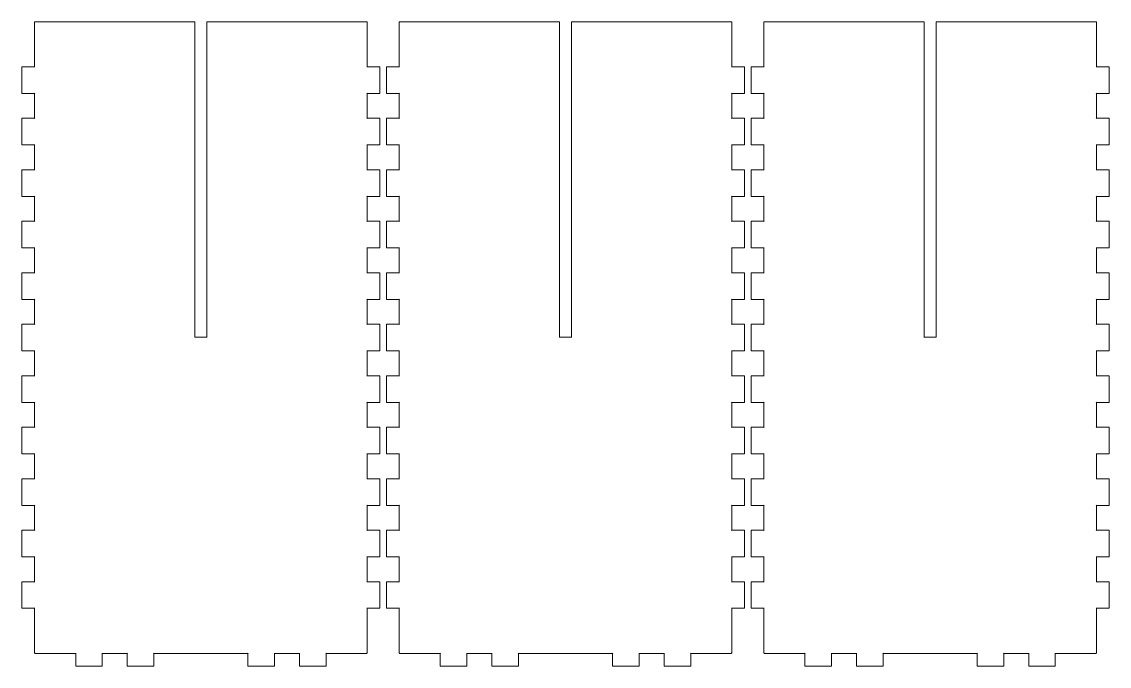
# Model space of a CAD drawing. Extents: x 28 to 2673, y 28 to 917.
# Drawn here: x 1473 to 2191, y 492 to 917 of the extents above; entities that cross this region are included whole.
import ezdxf

# ---------------------------------------------------------------- set-up
doc = ezdxf.new("R2010")
doc.units = 0
doc.header["$MEASUREMENT"] = 0
doc.layers.add('圖層 1', color=7, linetype='Continuous', lineweight=0)

msp = doc.modelspace()

# ---------------------------------------------------------------- linework, layer by layer
at = {"layer": '圖層 1', "color": 18, "lineweight": 20, "true_color": 0x000000}
for points in [[(1481.95, 500.03), (1481.95, 500.03), (1508.78, 500.03), (1508.78, 500.03), (1509.06, 500.03), (1508.77, 500.31), (1508.78, 500.03), (1508.78, 500.03), (1508.78, 491.81), (1508.78, 491.81), (1508.77, 491.66), (1508.9, 491.53), (1509.06, 491.53), (1509.06, 491.53), (1526.07, 491.53), (1526.07, 491.53), (1526.22, 491.53), (1526.35, 491.66), (1526.35, 491.81), (1526.35, 491.81), (1526.35, 500.03), (1526.35, 500.03), (1526.35, 500.31), (1526.07, 500.03), (1526.35, 500.03), (1526.35, 500.03), (1542.79, 500.03), (1542.79, 500.03), (1543.07, 500.03), (1542.79, 500.31), (1542.79, 500.03), (1542.79, 500.03), (1542.79, 491.81), (1542.79, 491.81), (1542.79, 491.66), (1542.92, 491.53), (1543.07, 491.53), (1543.07, 491.53), (1560.08, 491.53), (1560.08, 491.53), (1560.24, 491.53), (1560.36, 491.66), (1560.36, 491.81), (1560.36, 491.81), (1560.36, 500.03), (1560.36, 500.03), (1560.36, 500.31), (1560.08, 500.03), (1560.37, 500.03), (1560.37, 500.03), (1587.19, 500.03), (1587.19, 500.03), (1587.19, 500.03), (1595.69, 500.03), (1595.69, 500.03), (1595.69, 500.03), (1622.52, 500.03), (1622.52, 500.03), (1622.8, 500.03), (1622.51, 500.31), (1622.52, 500.03), (1622.52, 500.03), (1622.52, 491.81), (1622.52, 491.81), (1622.51, 491.66), (1622.64, 491.53), (1622.8, 491.53), (1622.8, 491.53), (1639.81, 491.53), (1639.81, 491.53), (1639.96, 491.53), (1640.09, 491.66), (1640.09, 491.81), (1640.09, 491.81), (1640.09, 500.03), (1640.09, 500.03), (1640.09, 500.31), (1639.81, 500.03), (1640.09, 500.03), (1640.09, 500.03), (1656.53, 500.03), (1656.53, 500.03), (1656.81, 500.03), (1656.53, 500.31), (1656.53, 500.03), (1656.53, 500.03), (1656.53, 491.81), (1656.53, 491.81), (1656.53, 491.66), (1656.66, 491.53), (1656.81, 491.53), (1656.81, 491.53), (1673.82, 491.53), (1673.82, 491.53), (1673.98, 491.53), (1674.1, 491.66), (1674.1, 491.81), (1674.1, 491.81), (1674.1, 500.03), (1674.1, 500.03), (1674.1, 500.31), (1673.82, 500.03), (1674.11, 500.03), (1674.11, 500.03), (1700.93, 500.03), (1700.93, 500.03), (1701.09, 500.03), (1701.21, 500.16), (1701.21, 500.31), (1701.21, 500.31), (1701.21, 529.8), (1701.21, 529.8), (1701.21, 530.08), (1700.93, 529.8), (1701.21, 529.8), (1701.21, 529.8), (1709.43, 529.8), (1709.43, 529.8), (1709.59, 529.8), (1709.72, 529.92), (1709.72, 530.08), (1709.72, 530.08), (1709.72, 547.09), (1709.72, 547.09), (1709.72, 547.24), (1709.59, 547.37), (1709.43, 547.37), (1709.43, 547.37), (1701.21, 547.37), (1701.21, 547.37), (1700.93, 547.37), (1701.21, 547.09), (1701.21, 547.37), (1701.21, 547.37), (1701.21, 563.81), (1701.21, 563.81), (1701.21, 564.09), (1700.93, 563.81), (1701.21, 563.81), (1701.21, 563.81), (1709.43, 563.81), (1709.43, 563.81), (1709.59, 563.81), (1709.72, 563.94), (1709.72, 564.09), (1709.72, 564.09), (1709.72, 581.1), (1709.72, 581.1), (1709.72, 581.26), (1709.59, 581.39), (1709.43, 581.39), (1709.43, 581.39), (1701.21, 581.39), (1701.21, 581.39), (1700.93, 581.39), (1701.21, 581.1), (1701.21, 581.39), (1701.21, 581.39), (1701.21, 597.83), (1701.21, 597.83), (1701.21, 598.11), (1700.93, 597.83), (1701.21, 597.83), (1701.21, 597.83), (1709.43, 597.83), (1709.43, 597.83), (1709.59, 597.83), (1709.72, 597.95), (1709.72, 598.11), (1709.72, 598.11), (1709.72, 615.12), (1709.72, 615.12), (1709.72, 615.27), (1709.59, 615.4), (1709.43, 615.4), (1709.43, 615.4), (1701.21, 615.4), (1701.21, 615.4), (1700.93, 615.4), (1701.21, 615.12), (1701.21, 615.4), (1701.21, 615.4), (1701.21, 631.84), (1701.21, 631.84), (1701.21, 632.13), (1700.93, 631.84), (1701.21, 631.84), (1701.21, 631.84), (1709.43, 631.84), (1709.43, 631.84), (1709.59, 631.84), (1709.72, 631.97), (1709.72, 632.13), (1709.72, 632.13), (1709.72, 649.13), (1709.72, 649.13), (1709.72, 649.29), (1709.59, 649.42), (1709.43, 649.42), (1709.43, 649.42), (1701.21, 649.42), (1701.21, 649.42), (1700.93, 649.42), (1701.21, 649.13), (1701.21, 649.42), (1701.21, 649.42), (1701.21, 665.86), (1701.21, 665.86), (1701.21, 666.14), (1700.93, 665.86), (1701.21, 665.86), (1701.21, 665.86), (1709.43, 665.86), (1709.43, 665.86), (1709.59, 665.86), (1709.72, 665.99), (1709.72, 666.14), (1709.72, 666.14), (1709.72, 683.15), (1709.72, 683.15), (1709.72, 683.31), (1709.59, 683.43), (1709.43, 683.43), (1709.43, 683.43), (1701.21, 683.43), (1701.21, 683.43), (1700.93, 683.43), (1701.21, 683.15), (1701.21, 683.43), (1701.21, 683.43), (1701.21, 699.87), (1701.21, 699.87), (1701.21, 700.16), (1700.93, 699.87), (1701.21, 699.87), (1701.21, 699.87), (1709.43, 699.87), (1709.43, 699.87), (1709.59, 699.87), (1709.72, 700), (1709.72, 700.16), (1709.72, 700.16), (1709.72, 717.17), (1709.72, 717.17), (1709.72, 717.32), (1709.59, 717.45), (1709.43, 717.45), (1709.43, 717.45), (1701.21, 717.45), (1701.21, 717.45), (1700.93, 717.45), (1701.21, 717.17), (1701.21, 717.45), (1701.21, 717.45), (1701.21, 733.89), (1701.21, 733.89), (1701.21, 734.17), (1700.93, 733.89), (1701.21, 733.89), (1701.21, 733.89), (1709.43, 733.89), (1709.43, 733.89), (1709.59, 733.89), (1709.72, 734.02), (1709.72, 734.17), (1709.72, 734.17), (1709.72, 751.18), (1709.72, 751.18), (1709.72, 751.34), (1709.59, 751.46), (1709.43, 751.46), (1709.43, 751.46), (1701.21, 751.46), (1701.21, 751.46), (1700.93, 751.46), (1701.21, 751.18), (1701.21, 751.46), (1701.21, 751.46), (1701.21, 767.91), (1701.21, 767.91), (1701.21, 768.19), (1700.93, 767.91), (1701.21, 767.91), (1701.21, 767.91), (1709.43, 767.91), (1709.43, 767.91), (1709.59, 767.91), (1709.72, 768.03), (1709.72, 768.19), (1709.72, 768.19), (1709.72, 785.2), (1709.72, 785.2), (1709.72, 785.35), (1709.59, 785.48), (1709.43, 785.48), (1709.43, 785.48), (1701.21, 785.48), (1701.21, 785.48), (1700.93, 785.48), (1701.21, 785.2), (1701.21, 785.48), (1701.21, 785.48), (1701.21, 801.92), (1701.21, 801.92), (1701.21, 802.2), (1700.93, 801.92), (1701.21, 801.92), (1701.21, 801.92), (1709.43, 801.92), (1709.43, 801.92), (1709.59, 801.92), (1709.72, 802.05), (1709.72, 802.2), (1709.72, 802.2), (1709.72, 819.21), (1709.72, 819.21), (1709.72, 819.37), (1709.59, 819.5), (1709.43, 819.5), (1709.43, 819.5), (1701.21, 819.5), (1701.21, 819.5), (1700.93, 819.5), (1701.21, 819.21), (1701.21, 819.5), (1701.21, 819.5), (1701.21, 835.94), (1701.21, 835.94), (1701.21, 836.22), (1700.93, 835.94), (1701.21, 835.94), (1701.21, 835.94), (1709.43, 835.94), (1709.43, 835.94), (1709.59, 835.94), (1709.72, 836.06), (1709.72, 836.22), (1709.72, 836.22), (1709.72, 853.23), (1709.72, 853.23), (1709.72, 853.38), (1709.59, 853.51), (1709.43, 853.51), (1709.43, 853.51), (1701.21, 853.51), (1701.21, 853.51), (1700.93, 853.51), (1701.21, 853.23), (1701.21, 853.51), (1701.21, 853.51), (1701.21, 869.95), (1701.21, 869.95), (1701.21, 870.24), (1700.93, 869.95), (1701.21, 869.95), (1701.21, 869.95), (1709.43, 869.95), (1709.43, 869.95), (1709.59, 869.95), (1709.72, 870.08), (1709.72, 870.24), (1709.72, 870.24), (1709.72, 887.24), (1709.72, 887.24), (1709.72, 887.4), (1709.59, 887.53), (1709.43, 887.53), (1709.43, 887.53), (1701.21, 887.53), (1701.21, 887.53), (1700.93, 887.53), (1701.21, 887.24), (1701.21, 887.53), (1701.21, 887.53), (1701.21, 917.01), (1701.21, 917.01), (1701.21, 917.16), (1701.09, 917.29), (1700.93, 917.29), (1700.93, 917.29), (1595.69, 917.29), (1595.69, 917.29), (1595.54, 917.29), (1595.41, 917.16), (1595.41, 917.01), (1595.41, 917.01), (1595.41, 708.94), (1595.41, 708.94), (1595.41, 708.66), (1595.69, 708.94), (1595.41, 708.94), (1595.41, 708.94), (1587.47, 708.94), (1587.47, 708.94), (1587.19, 708.94), (1587.47, 708.66), (1587.47, 708.94), (1587.47, 708.94), (1587.47, 917.01), (1587.47, 917.01), (1587.47, 917.16), (1587.34, 917.29), (1587.19, 917.29), (1587.19, 917.29), (1481.95, 917.29), (1481.95, 917.29), (1481.8, 917.29), (1481.67, 917.16), (1481.67, 917.01), (1481.67, 917.01), (1481.67, 887.53), (1481.67, 887.53), (1481.67, 887.24), (1481.95, 887.53), (1481.67, 887.53), (1481.67, 887.53), (1473.45, 887.53), (1473.45, 887.53), (1473.29, 887.53), (1473.17, 887.4), (1473.17, 887.24), (1473.17, 887.24), (1473.17, 870.24), (1473.17, 870.24), (1473.17, 870.08), (1473.29, 869.95), (1473.45, 869.95), (1473.45, 869.95), (1481.67, 869.95), (1481.67, 869.95), (1481.95, 869.95), (1481.67, 870.24), (1481.67, 869.95), (1481.67, 869.95), (1481.67, 853.51), (1481.67, 853.51), (1481.67, 853.23), (1481.95, 853.51), (1481.67, 853.51), (1481.67, 853.51), (1473.45, 853.51), (1473.45, 853.51), (1473.29, 853.51), (1473.17, 853.38), (1473.17, 853.23), (1473.17, 853.23), (1473.17, 836.22), (1473.17, 836.22), (1473.17, 836.06), (1473.29, 835.94), (1473.45, 835.94), (1473.45, 835.94), (1481.67, 835.94), (1481.67, 835.94), (1481.95, 835.94), (1481.67, 836.22), (1481.67, 835.94), (1481.67, 835.94), (1481.67, 819.5), (1481.67, 819.5), (1481.67, 819.21), (1481.95, 819.5), (1481.67, 819.5), (1481.67, 819.5), (1473.45, 819.5), (1473.45, 819.5), (1473.29, 819.5), (1473.17, 819.37), (1473.17, 819.21), (1473.17, 819.21), (1473.17, 802.2), (1473.17, 802.2), (1473.17, 802.05), (1473.29, 801.92), (1473.45, 801.92), (1473.45, 801.92), (1481.67, 801.92), (1481.67, 801.92), (1481.95, 801.92), (1481.67, 802.2), (1481.67, 801.92), (1481.67, 801.92), (1481.67, 785.48), (1481.67, 785.48), (1481.67, 785.2), (1481.95, 785.48), (1481.67, 785.48), (1481.67, 785.48), (1473.45, 785.48), (1473.45, 785.48), (1473.29, 785.48), (1473.17, 785.35), (1473.17, 785.2), (1473.17, 785.2), (1473.17, 768.19), (1473.17, 768.19), (1473.17, 768.03), (1473.29, 767.91), (1473.45, 767.91), (1473.45, 767.91), (1481.67, 767.91), (1481.67, 767.91), (1481.95, 767.91), (1481.67, 768.19), (1481.67, 767.91), (1481.67, 767.91), (1481.67, 751.46), (1481.67, 751.46), (1481.67, 751.18), (1481.95, 751.46), (1481.67, 751.46), (1481.67, 751.46), (1473.45, 751.46), (1473.45, 751.46), (1473.29, 751.46), (1473.17, 751.34), (1473.17, 751.18), (1473.17, 751.18), (1473.17, 734.17), (1473.17, 734.17), (1473.17, 734.02), (1473.29, 733.89), (1473.45, 733.89), (1473.45, 733.89), (1481.67, 733.89), (1481.67, 733.89), (1481.95, 733.89), (1481.67, 734.17), (1481.67, 733.89), (1481.67, 733.89), (1481.67, 717.45), (1481.67, 717.45), (1481.67, 717.17), (1481.95, 717.45), (1481.67, 717.45), (1481.67, 717.45), (1473.45, 717.45), (1473.45, 717.45), (1473.29, 717.45), (1473.17, 717.32), (1473.17, 717.17), (1473.17, 717.17), (1473.17, 700.16), (1473.17, 700.16), (1473.17, 700), (1473.29, 699.87), (1473.45, 699.87), (1473.45, 699.87), (1481.67, 699.87), (1481.67, 699.87), (1481.95, 699.87), (1481.67, 700.16), (1481.67, 699.87), (1481.67, 699.87), (1481.67, 683.43), (1481.67, 683.43), (1481.67, 683.15), (1481.95, 683.43), (1481.67, 683.43), (1481.67, 683.43), (1473.45, 683.43), (1473.45, 683.43), (1473.29, 683.43), (1473.17, 683.31), (1473.17, 683.15), (1473.17, 683.15), (1473.17, 666.14), (1473.17, 666.14), (1473.17, 665.99), (1473.29, 665.86), (1473.45, 665.86), (1473.45, 665.86), (1481.67, 665.86), (1481.67, 665.86), (1481.95, 665.86), (1481.67, 666.14), (1481.67, 665.86), (1481.67, 665.86), (1481.67, 649.42), (1481.67, 649.42), (1481.67, 649.13), (1481.95, 649.42), (1481.67, 649.42), (1481.67, 649.42), (1473.45, 649.42), (1473.45, 649.42), (1473.29, 649.42), (1473.17, 649.29), (1473.17, 649.13), (1473.17, 649.13), (1473.17, 632.13), (1473.17, 632.13), (1473.17, 631.97), (1473.29, 631.84), (1473.45, 631.84), (1473.45, 631.84), (1481.67, 631.84), (1481.67, 631.84), (1481.95, 631.84), (1481.67, 632.13), (1481.67, 631.84), (1481.67, 631.84), (1481.67, 615.4), (1481.67, 615.4), (1481.67, 615.12), (1481.95, 615.4), (1481.67, 615.4), (1481.67, 615.4), (1473.45, 615.4), (1473.45, 615.4), (1473.29, 615.4), (1473.17, 615.27), (1473.17, 615.12), (1473.17, 615.12), (1473.17, 598.11), (1473.17, 598.11), (1473.17, 597.95), (1473.29, 597.83), (1473.45, 597.83), (1473.45, 597.83), (1481.67, 597.83), (1481.67, 597.83), (1481.95, 597.83), (1481.67, 598.11), (1481.67, 597.83), (1481.67, 597.83), (1481.67, 581.39), (1481.67, 581.39), (1481.67, 581.1), (1481.95, 581.39), (1481.67, 581.39), (1481.67, 581.39), (1473.45, 581.39), (1473.45, 581.39), (1473.29, 581.39), (1473.17, 581.26), (1473.17, 581.1), (1473.17, 581.1), (1473.17, 564.09), (1473.17, 564.09), (1473.17, 563.94), (1473.29, 563.81), (1473.45, 563.81), (1473.45, 563.81), (1481.67, 563.81), (1481.67, 563.81), (1481.95, 563.81), (1481.67, 564.09), (1481.67, 563.81), (1481.67, 563.81), (1481.67, 547.37), (1481.67, 547.37), (1481.67, 547.09), (1481.95, 547.37), (1481.67, 547.37), (1481.67, 547.37), (1473.45, 547.37), (1473.45, 547.37), (1473.29, 547.37), (1473.17, 547.24), (1473.17, 547.09), (1473.17, 547.09), (1473.17, 530.08), (1473.17, 530.08), (1473.17, 529.92), (1473.29, 529.8), (1473.45, 529.8), (1473.45, 529.8), (1481.67, 529.8), (1481.67, 529.8), (1481.95, 529.8), (1481.67, 530.08), (1481.67, 529.8), (1481.67, 529.8), (1481.67, 500.31), (1481.67, 500.31), (1481.67, 500.16), (1481.8, 500.03), (1481.95, 500.03)], [(1722.76, 500.03), (1722.76, 500.03), (1749.58, 500.03), (1749.58, 500.03), (1749.86, 500.03), (1749.58, 500.31), (1749.58, 500.03), (1749.58, 500.03), (1749.58, 491.81), (1749.58, 491.81), (1749.58, 491.66), (1749.7, 491.53), (1749.86, 491.53), (1749.86, 491.53), (1766.87, 491.53), (1766.87, 491.53), (1767.03, 491.53), (1767.16, 491.66), (1767.16, 491.81), (1767.16, 491.81), (1767.16, 500.03), (1767.16, 500.03), (1767.16, 500.31), (1766.87, 500.03), (1767.15, 500.03), (1767.15, 500.03), (1783.6, 500.03), (1783.6, 500.03), (1783.88, 500.03), (1783.59, 500.31), (1783.6, 500.03), (1783.6, 500.03), (1783.6, 491.81), (1783.6, 491.81), (1783.59, 491.66), (1783.72, 491.53), (1783.88, 491.53), (1783.88, 491.53), (1800.88, 491.53), (1800.88, 491.53), (1801.04, 491.53), (1801.17, 491.66), (1801.17, 491.81), (1801.17, 491.81), (1801.17, 500.03), (1801.17, 500.03), (1801.17, 500.31), (1800.88, 500.03), (1801.17, 500.03), (1801.17, 500.03), (1827.99, 500.03), (1827.99, 500.03), (1827.99, 500.03), (1836.5, 500.03), (1836.5, 500.03), (1836.5, 500.03), (1863.32, 500.03), (1863.32, 500.03), (1863.6, 500.03), (1863.32, 500.31), (1863.32, 500.03), (1863.32, 500.03), (1863.32, 491.81), (1863.32, 491.81), (1863.32, 491.66), (1863.45, 491.53), (1863.6, 491.53), (1863.6, 491.53), (1880.61, 491.53), (1880.61, 491.53), (1880.77, 491.53), (1880.9, 491.66), (1880.9, 491.81), (1880.9, 491.81), (1880.9, 500.03), (1880.9, 500.03), (1880.9, 500.31), (1880.61, 500.03), (1880.89, 500.03), (1880.89, 500.03), (1897.34, 500.03), (1897.34, 500.03), (1897.62, 500.03), (1897.33, 500.31), (1897.34, 500.03), (1897.34, 500.03), (1897.34, 491.81), (1897.34, 491.81), (1897.33, 491.66), (1897.46, 491.53), (1897.62, 491.53), (1897.62, 491.53), (1914.63, 491.53), (1914.63, 491.53), (1914.78, 491.53), (1914.91, 491.66), (1914.91, 491.81), (1914.91, 491.81), (1914.91, 500.03), (1914.91, 500.03), (1914.91, 500.31), (1914.63, 500.03), (1914.91, 500.03), (1914.91, 500.03), (1941.73, 500.03), (1941.73, 500.03), (1941.89, 500.03), (1942.02, 500.16), (1942.02, 500.31), (1942.02, 500.31), (1942.02, 529.8), (1942.02, 529.8), (1942.02, 530.08), (1941.73, 529.8), (1942.02, 529.8), (1942.02, 529.8), (1950.24, 529.8), (1950.24, 529.8), (1950.39, 529.8), (1950.52, 529.92), (1950.52, 530.08), (1950.52, 530.08), (1950.52, 547.09), (1950.52, 547.09), (1950.52, 547.24), (1950.39, 547.37), (1950.24, 547.37), (1950.24, 547.37), (1942.02, 547.37), (1942.02, 547.37), (1941.73, 547.37), (1942.02, 547.09), (1942.02, 547.37), (1942.02, 547.37), (1942.02, 563.81), (1942.02, 563.81), (1942.02, 564.09), (1941.73, 563.81), (1942.02, 563.81), (1942.02, 563.81), (1950.24, 563.81), (1950.24, 563.81), (1950.39, 563.81), (1950.52, 563.94), (1950.52, 564.09), (1950.52, 564.09), (1950.52, 581.1), (1950.52, 581.1), (1950.52, 581.26), (1950.39, 581.39), (1950.24, 581.39), (1950.24, 581.39), (1942.02, 581.39), (1942.02, 581.39), (1941.73, 581.39), (1942.02, 581.1), (1942.02, 581.39), (1942.02, 581.39), (1942.02, 597.83), (1942.02, 597.83), (1942.02, 598.11), (1941.73, 597.83), (1942.02, 597.83), (1942.02, 597.83), (1950.24, 597.83), (1950.24, 597.83), (1950.39, 597.83), (1950.52, 597.95), (1950.52, 598.11), (1950.52, 598.11), (1950.52, 615.12), (1950.52, 615.12), (1950.52, 615.27), (1950.39, 615.4), (1950.24, 615.4), (1950.24, 615.4), (1942.02, 615.4), (1942.02, 615.4), (1941.73, 615.4), (1942.02, 615.12), (1942.02, 615.4), (1942.02, 615.4), (1942.02, 631.84), (1942.02, 631.84), (1942.02, 632.13), (1941.73, 631.84), (1942.02, 631.84), (1942.02, 631.84), (1950.24, 631.84), (1950.24, 631.84), (1950.39, 631.84), (1950.52, 631.97), (1950.52, 632.13), (1950.52, 632.13), (1950.52, 649.13), (1950.52, 649.13), (1950.52, 649.29), (1950.39, 649.42), (1950.24, 649.42), (1950.24, 649.42), (1942.02, 649.42), (1942.02, 649.42), (1941.73, 649.42), (1942.02, 649.13), (1942.02, 649.42), (1942.02, 649.42), (1942.02, 665.86), (1942.02, 665.86), (1942.02, 666.14), (1941.73, 665.86), (1942.02, 665.86), (1942.02, 665.86), (1950.24, 665.86), (1950.24, 665.86), (1950.39, 665.86), (1950.52, 665.99), (1950.52, 666.14), (1950.52, 666.14), (1950.52, 683.15), (1950.52, 683.15), (1950.52, 683.31), (1950.39, 683.43), (1950.24, 683.43), (1950.24, 683.43), (1942.02, 683.43), (1942.02, 683.43), (1941.73, 683.43), (1942.02, 683.15), (1942.02, 683.43), (1942.02, 683.43), (1942.02, 699.87), (1942.02, 699.87), (1942.02, 700.16), (1941.73, 699.87), (1942.02, 699.87), (1942.02, 699.87), (1950.24, 699.87), (1950.24, 699.87), (1950.39, 699.87), (1950.52, 700), (1950.52, 700.16), (1950.52, 700.16), (1950.52, 717.17), (1950.52, 717.17), (1950.52, 717.32), (1950.39, 717.45), (1950.24, 717.45), (1950.24, 717.45), (1942.02, 717.45), (1942.02, 717.45), (1941.73, 717.45), (1942.02, 717.17), (1942.02, 717.45), (1942.02, 717.45), (1942.02, 733.89), (1942.02, 733.89), (1942.02, 734.17), (1941.73, 733.89), (1942.02, 733.89), (1942.02, 733.89), (1950.24, 733.89), (1950.24, 733.89), (1950.39, 733.89), (1950.52, 734.02), (1950.52, 734.17), (1950.52, 734.17), (1950.52, 751.18), (1950.52, 751.18), (1950.52, 751.34), (1950.39, 751.46), (1950.24, 751.46), (1950.24, 751.46), (1942.02, 751.46), (1942.02, 751.46), (1941.73, 751.46), (1942.02, 751.18), (1942.02, 751.46), (1942.02, 751.46), (1942.02, 767.91), (1942.02, 767.91), (1942.02, 768.19), (1941.73, 767.91), (1942.02, 767.91), (1942.02, 767.91), (1950.24, 767.91), (1950.24, 767.91), (1950.39, 767.91), (1950.52, 768.03), (1950.52, 768.19), (1950.52, 768.19), (1950.52, 785.2), (1950.52, 785.2), (1950.52, 785.35), (1950.39, 785.48), (1950.24, 785.48), (1950.24, 785.48), (1942.02, 785.48), (1942.02, 785.48), (1941.73, 785.48), (1942.02, 785.2), (1942.02, 785.48), (1942.02, 785.48), (1942.02, 801.92), (1942.02, 801.92), (1942.02, 802.2), (1941.73, 801.92), (1942.02, 801.92), (1942.02, 801.92), (1950.24, 801.92), (1950.24, 801.92), (1950.39, 801.92), (1950.52, 802.05), (1950.52, 802.2), (1950.52, 802.2), (1950.52, 819.21), (1950.52, 819.21), (1950.52, 819.37), (1950.39, 819.5), (1950.24, 819.5), (1950.24, 819.5), (1942.02, 819.5), (1942.02, 819.5), (1941.73, 819.5), (1942.02, 819.21), (1942.02, 819.5), (1942.02, 819.5), (1942.02, 835.94), (1942.02, 835.94), (1942.02, 836.22), (1941.73, 835.94), (1942.02, 835.94), (1942.02, 835.94), (1950.24, 835.94), (1950.24, 835.94), (1950.39, 835.94), (1950.52, 836.06), (1950.52, 836.22), (1950.52, 836.22), (1950.52, 853.23), (1950.52, 853.23), (1950.52, 853.38), (1950.39, 853.51), (1950.24, 853.51), (1950.24, 853.51), (1942.02, 853.51), (1942.02, 853.51), (1941.73, 853.51), (1942.02, 853.23), (1942.02, 853.51), (1942.02, 853.51), (1942.02, 869.95), (1942.02, 869.95), (1942.02, 870.24), (1941.73, 869.95), (1942.02, 869.95), (1942.02, 869.95), (1950.24, 869.95), (1950.24, 869.95), (1950.39, 869.95), (1950.52, 870.08), (1950.52, 870.24), (1950.52, 870.24), (1950.52, 887.24), (1950.52, 887.24), (1950.52, 887.4), (1950.39, 887.53), (1950.24, 887.53), (1950.24, 887.53), (1942.02, 887.53), (1942.02, 887.53), (1941.73, 887.53), (1942.02, 887.24), (1942.02, 887.53), (1942.02, 887.53), (1942.02, 917.01), (1942.02, 917.01), (1942.02, 917.16), (1941.89, 917.29), (1941.73, 917.29), (1941.73, 917.29), (1836.5, 917.29), (1836.5, 917.29), (1836.34, 917.29), (1836.21, 917.16), (1836.21, 917.01), (1836.21, 917.01), (1836.21, 708.94), (1836.21, 708.94), (1836.21, 708.66), (1836.5, 708.94), (1836.21, 708.94), (1836.21, 708.94), (1828.28, 708.94), (1828.28, 708.94), (1827.99, 708.94), (1828.28, 708.66), (1828.28, 708.94), (1828.28, 708.94), (1828.28, 917.01), (1828.28, 917.01), (1828.28, 917.16), (1828.15, 917.29), (1827.99, 917.29), (1827.99, 917.29), (1722.76, 917.29), (1722.76, 917.29), (1722.6, 917.29), (1722.47, 917.16), (1722.47, 917.01), (1722.47, 917.01), (1722.47, 887.53), (1722.47, 887.53), (1722.47, 887.24), (1722.76, 887.53), (1722.47, 887.53), (1722.47, 887.53), (1714.25, 887.53), (1714.25, 887.53), (1714.1, 887.53), (1713.97, 887.4), (1713.97, 887.24), (1713.97, 887.24), (1713.97, 870.24), (1713.97, 870.24), (1713.97, 870.08), (1714.1, 869.95), (1714.25, 869.95), (1714.25, 869.95), (1722.47, 869.95), (1722.47, 869.95), (1722.76, 869.95), (1722.47, 870.24), (1722.47, 869.95), (1722.47, 869.95), (1722.47, 853.51), (1722.47, 853.51), (1722.47, 853.23), (1722.76, 853.51), (1722.47, 853.51), (1722.47, 853.51), (1714.25, 853.51), (1714.25, 853.51), (1714.1, 853.51), (1713.97, 853.38), (1713.97, 853.23), (1713.97, 853.23), (1713.97, 836.22), (1713.97, 836.22), (1713.97, 836.06), (1714.1, 835.94), (1714.25, 835.94), (1714.25, 835.94), (1722.47, 835.94), (1722.47, 835.94), (1722.76, 835.94), (1722.47, 836.22), (1722.47, 835.94), (1722.47, 835.94), (1722.47, 819.5), (1722.47, 819.5), (1722.47, 819.21), (1722.76, 819.5), (1722.47, 819.5), (1722.47, 819.5), (1714.25, 819.5), (1714.25, 819.5), (1714.1, 819.5), (1713.97, 819.37), (1713.97, 819.21), (1713.97, 819.21), (1713.97, 802.2), (1713.97, 802.2), (1713.97, 802.05), (1714.1, 801.92), (1714.25, 801.92), (1714.25, 801.92), (1722.47, 801.92), (1722.47, 801.92), (1722.76, 801.92), (1722.47, 802.2), (1722.47, 801.92), (1722.47, 801.92), (1722.47, 785.48), (1722.47, 785.48), (1722.47, 785.2), (1722.76, 785.48), (1722.47, 785.48), (1722.47, 785.48), (1714.25, 785.48), (1714.25, 785.48), (1714.1, 785.48), (1713.97, 785.35), (1713.97, 785.2), (1713.97, 785.2), (1713.97, 768.19), (1713.97, 768.19), (1713.97, 768.03), (1714.1, 767.91), (1714.25, 767.91), (1714.25, 767.91), (1722.47, 767.91), (1722.47, 767.91), (1722.76, 767.91), (1722.47, 768.19), (1722.47, 767.91), (1722.47, 767.91), (1722.47, 751.46), (1722.47, 751.46), (1722.47, 751.18), (1722.76, 751.46), (1722.47, 751.46), (1722.47, 751.46), (1714.25, 751.46), (1714.25, 751.46), (1714.1, 751.46), (1713.97, 751.34), (1713.97, 751.18), (1713.97, 751.18), (1713.97, 734.17), (1713.97, 734.17), (1713.97, 734.02), (1714.1, 733.89), (1714.25, 733.89), (1714.25, 733.89), (1722.47, 733.89), (1722.47, 733.89), (1722.76, 733.89), (1722.47, 734.17), (1722.47, 733.89), (1722.47, 733.89), (1722.47, 717.45), (1722.47, 717.45), (1722.47, 717.17), (1722.76, 717.45), (1722.47, 717.45), (1722.47, 717.45), (1714.25, 717.45), (1714.25, 717.45), (1714.1, 717.45), (1713.97, 717.32), (1713.97, 717.17), (1713.97, 717.17), (1713.97, 700.16), (1713.97, 700.16), (1713.97, 700), (1714.1, 699.87), (1714.25, 699.87), (1714.25, 699.87), (1722.47, 699.87), (1722.47, 699.87), (1722.76, 699.87), (1722.47, 700.16), (1722.47, 699.87), (1722.47, 699.87), (1722.47, 683.43), (1722.47, 683.43), (1722.47, 683.15), (1722.76, 683.43), (1722.47, 683.43), (1722.47, 683.43), (1714.25, 683.43), (1714.25, 683.43), (1714.1, 683.43), (1713.97, 683.31), (1713.97, 683.15), (1713.97, 683.15), (1713.97, 666.14), (1713.97, 666.14), (1713.97, 665.99), (1714.1, 665.86), (1714.25, 665.86), (1714.25, 665.86), (1722.47, 665.86), (1722.47, 665.86), (1722.76, 665.86), (1722.47, 666.14), (1722.47, 665.86), (1722.47, 665.86), (1722.47, 649.42), (1722.47, 649.42), (1722.47, 649.13), (1722.76, 649.42), (1722.47, 649.42), (1722.47, 649.42), (1714.25, 649.42), (1714.25, 649.42), (1714.1, 649.42), (1713.97, 649.29), (1713.97, 649.13), (1713.97, 649.13), (1713.97, 632.13), (1713.97, 632.13), (1713.97, 631.97), (1714.1, 631.84), (1714.25, 631.84), (1714.25, 631.84), (1722.47, 631.84), (1722.47, 631.84), (1722.76, 631.84), (1722.47, 632.13), (1722.47, 631.84), (1722.47, 631.84), (1722.47, 615.4), (1722.47, 615.4), (1722.47, 615.12), (1722.76, 615.4), (1722.47, 615.4), (1722.47, 615.4), (1714.25, 615.4), (1714.25, 615.4), (1714.1, 615.4), (1713.97, 615.27), (1713.97, 615.12), (1713.97, 615.12), (1713.97, 598.11), (1713.97, 598.11), (1713.97, 597.95), (1714.1, 597.83), (1714.25, 597.83), (1714.25, 597.83), (1722.47, 597.83), (1722.47, 597.83), (1722.76, 597.83), (1722.47, 598.11), (1722.47, 597.83), (1722.47, 597.83), (1722.47, 581.39), (1722.47, 581.39), (1722.47, 581.1), (1722.76, 581.39), (1722.47, 581.39), (1722.47, 581.39), (1714.25, 581.39), (1714.25, 581.39), (1714.1, 581.39), (1713.97, 581.26), (1713.97, 581.1), (1713.97, 581.1), (1713.97, 564.09), (1713.97, 564.09), (1713.97, 563.94), (1714.1, 563.81), (1714.25, 563.81), (1714.25, 563.81), (1722.47, 563.81), (1722.47, 563.81), (1722.76, 563.81), (1722.47, 564.09), (1722.47, 563.81), (1722.47, 563.81), (1722.47, 547.37), (1722.47, 547.37), (1722.47, 547.09), (1722.76, 547.37), (1722.47, 547.37), (1722.47, 547.37), (1714.25, 547.37), (1714.25, 547.37), (1714.1, 547.37), (1713.97, 547.24), (1713.97, 547.09), (1713.97, 547.09), (1713.97, 530.08), (1713.97, 530.08), (1713.97, 529.92), (1714.1, 529.8), (1714.25, 529.8), (1714.25, 529.8), (1722.47, 529.8), (1722.47, 529.8), (1722.76, 529.8), (1722.47, 530.08), (1722.47, 529.8), (1722.47, 529.8), (1722.47, 500.31), (1722.47, 500.31), (1722.47, 500.16), (1722.6, 500.03), (1722.76, 500.03)], [(1963.56, 500.03), (1963.56, 500.03), (1990.38, 500.03), (1990.38, 500.03), (1990.67, 500.03), (1990.38, 500.31), (1990.38, 500.03), (1990.38, 500.03), (1990.38, 491.81), (1990.38, 491.81), (1990.38, 491.66), (1990.51, 491.53), (1990.67, 491.53), (1990.67, 491.53), (2007.67, 491.53), (2007.67, 491.53), (2007.83, 491.53), (2007.96, 491.66), (2007.96, 491.81), (2007.96, 491.81), (2007.96, 500.03), (2007.96, 500.03), (2007.96, 500.31), (2007.67, 500.03), (2007.96, 500.03), (2007.96, 500.03), (2024.4, 500.03), (2024.4, 500.03), (2024.68, 500.03), (2024.4, 500.31), (2024.4, 500.03), (2024.4, 500.03), (2024.4, 491.81), (2024.4, 491.81), (2024.4, 491.66), (2024.52, 491.53), (2024.68, 491.53), (2024.68, 491.53), (2041.69, 491.53), (2041.69, 491.53), (2041.85, 491.53), (2041.97, 491.66), (2041.97, 491.81), (2041.97, 491.81), (2041.97, 500.03), (2041.97, 500.03), (2041.97, 500.31), (2041.69, 500.03), (2041.97, 500.03), (2041.97, 500.03), (2068.8, 500.03), (2068.8, 500.03), (2068.8, 500.03), (2077.3, 500.03), (2077.3, 500.03), (2077.3, 500.03), (2104.12, 500.03), (2104.12, 500.03), (2104.41, 500.03), (2104.12, 500.31), (2104.12, 500.03), (2104.12, 500.03), (2104.12, 491.81), (2104.12, 491.81), (2104.12, 491.66), (2104.25, 491.53), (2104.41, 491.53), (2104.41, 491.53), (2121.41, 491.53), (2121.41, 491.53), (2121.57, 491.53), (2121.7, 491.66), (2121.7, 491.81), (2121.7, 491.81), (2121.7, 500.03), (2121.7, 500.03), (2121.7, 500.31), (2121.41, 500.03), (2121.7, 500.03), (2121.7, 500.03), (2138.14, 500.03), (2138.14, 500.03), (2138.42, 500.03), (2138.14, 500.31), (2138.14, 500.03), (2138.14, 500.03), (2138.14, 491.81), (2138.14, 491.81), (2138.14, 491.66), (2138.26, 491.53), (2138.42, 491.53), (2138.42, 491.53), (2155.43, 491.53), (2155.43, 491.53), (2155.59, 491.53), (2155.71, 491.66), (2155.71, 491.81), (2155.71, 491.81), (2155.71, 500.03), (2155.71, 500.03), (2155.71, 500.31), (2155.43, 500.03), (2155.71, 500.03), (2155.71, 500.03), (2182.54, 500.03), (2182.54, 500.03), (2182.69, 500.03), (2182.82, 500.16), (2182.82, 500.31), (2182.82, 500.31), (2182.82, 529.8), (2182.82, 529.8), (2182.82, 530.08), (2182.54, 529.8), (2182.82, 529.8), (2182.82, 529.8), (2191.04, 529.8), (2191.04, 529.8), (2191.2, 529.8), (2191.32, 529.92), (2191.32, 530.08), (2191.32, 530.08), (2191.32, 547.09), (2191.32, 547.09), (2191.32, 547.24), (2191.2, 547.37), (2191.04, 547.37), (2191.04, 547.37), (2182.82, 547.37), (2182.82, 547.37), (2182.54, 547.37), (2182.82, 547.09), (2182.82, 547.37), (2182.82, 547.37), (2182.82, 563.81), (2182.82, 563.81), (2182.82, 564.09), (2182.54, 563.81), (2182.82, 563.81), (2182.82, 563.81), (2191.04, 563.81), (2191.04, 563.81), (2191.2, 563.81), (2191.32, 563.94), (2191.32, 564.09), (2191.32, 564.09), (2191.32, 581.1), (2191.32, 581.1), (2191.32, 581.26), (2191.2, 581.39), (2191.04, 581.39), (2191.04, 581.39), (2182.82, 581.39), (2182.82, 581.39), (2182.54, 581.39), (2182.82, 581.1), (2182.82, 581.39), (2182.82, 581.39), (2182.82, 597.83), (2182.82, 597.83), (2182.82, 598.11), (2182.54, 597.83), (2182.82, 597.83), (2182.82, 597.83), (2191.04, 597.83), (2191.04, 597.83), (2191.2, 597.83), (2191.32, 597.95), (2191.32, 598.11), (2191.32, 598.11), (2191.32, 615.12), (2191.32, 615.12), (2191.32, 615.27), (2191.2, 615.4), (2191.04, 615.4), (2191.04, 615.4), (2182.82, 615.4), (2182.82, 615.4), (2182.54, 615.4), (2182.82, 615.12), (2182.82, 615.4), (2182.82, 615.4), (2182.82, 631.84), (2182.82, 631.84), (2182.82, 632.13), (2182.54, 631.84), (2182.82, 631.84), (2182.82, 631.84), (2191.04, 631.84), (2191.04, 631.84), (2191.2, 631.84), (2191.32, 631.97), (2191.32, 632.13), (2191.32, 632.13), (2191.32, 649.13), (2191.32, 649.13), (2191.32, 649.29), (2191.2, 649.42), (2191.04, 649.42), (2191.04, 649.42), (2182.82, 649.42), (2182.82, 649.42), (2182.54, 649.42), (2182.82, 649.13), (2182.82, 649.42), (2182.82, 649.42), (2182.82, 665.86), (2182.82, 665.86), (2182.82, 666.14), (2182.54, 665.86), (2182.82, 665.86), (2182.82, 665.86), (2191.04, 665.86), (2191.04, 665.86), (2191.2, 665.86), (2191.32, 665.99), (2191.32, 666.14), (2191.32, 666.14), (2191.32, 683.15), (2191.32, 683.15), (2191.32, 683.31), (2191.2, 683.43), (2191.04, 683.43), (2191.04, 683.43), (2182.82, 683.43), (2182.82, 683.43), (2182.54, 683.43), (2182.82, 683.15), (2182.82, 683.43), (2182.82, 683.43), (2182.82, 699.87), (2182.82, 699.87), (2182.82, 700.16), (2182.54, 699.87), (2182.82, 699.87), (2182.82, 699.87), (2191.04, 699.87), (2191.04, 699.87), (2191.2, 699.87), (2191.32, 700), (2191.32, 700.16), (2191.32, 700.16), (2191.32, 717.17), (2191.32, 717.17), (2191.32, 717.32), (2191.2, 717.45), (2191.04, 717.45), (2191.04, 717.45), (2182.82, 717.45), (2182.82, 717.45), (2182.54, 717.45), (2182.82, 717.17), (2182.82, 717.45), (2182.82, 717.45), (2182.82, 733.89), (2182.82, 733.89), (2182.82, 734.17), (2182.54, 733.89), (2182.82, 733.89), (2182.82, 733.89), (2191.04, 733.89), (2191.04, 733.89), (2191.2, 733.89), (2191.32, 734.02), (2191.32, 734.17), (2191.32, 734.17), (2191.32, 751.18), (2191.32, 751.18), (2191.32, 751.34), (2191.2, 751.46), (2191.04, 751.46), (2191.04, 751.46), (2182.82, 751.46), (2182.82, 751.46), (2182.54, 751.46), (2182.82, 751.18), (2182.82, 751.46), (2182.82, 751.46), (2182.82, 767.91), (2182.82, 767.91), (2182.82, 768.19), (2182.54, 767.91), (2182.82, 767.91), (2182.82, 767.91), (2191.04, 767.91), (2191.04, 767.91), (2191.2, 767.91), (2191.32, 768.03), (2191.32, 768.19), (2191.32, 768.19), (2191.32, 785.2), (2191.32, 785.2), (2191.32, 785.35), (2191.2, 785.48), (2191.04, 785.48), (2191.04, 785.48), (2182.82, 785.48), (2182.82, 785.48), (2182.54, 785.48), (2182.82, 785.2), (2182.82, 785.48), (2182.82, 785.48), (2182.82, 801.92), (2182.82, 801.92), (2182.82, 802.2), (2182.54, 801.92), (2182.82, 801.92), (2182.82, 801.92), (2191.04, 801.92), (2191.04, 801.92), (2191.2, 801.92), (2191.32, 802.05), (2191.32, 802.2), (2191.32, 802.2), (2191.32, 819.21), (2191.32, 819.21), (2191.32, 819.37), (2191.2, 819.5), (2191.04, 819.5), (2191.04, 819.5), (2182.82, 819.5), (2182.82, 819.5), (2182.54, 819.5), (2182.82, 819.21), (2182.82, 819.5), (2182.82, 819.5), (2182.82, 835.94), (2182.82, 835.94), (2182.82, 836.22), (2182.54, 835.94), (2182.82, 835.94), (2182.82, 835.94), (2191.04, 835.94), (2191.04, 835.94), (2191.2, 835.94), (2191.32, 836.06), (2191.32, 836.22), (2191.32, 836.22), (2191.32, 853.23), (2191.32, 853.23), (2191.32, 853.38), (2191.2, 853.51), (2191.04, 853.51), (2191.04, 853.51), (2182.82, 853.51), (2182.82, 853.51), (2182.54, 853.51), (2182.82, 853.23), (2182.82, 853.51), (2182.82, 853.51), (2182.82, 869.95), (2182.82, 869.95), (2182.82, 870.24), (2182.54, 869.95), (2182.82, 869.95), (2182.82, 869.95), (2191.04, 869.95), (2191.04, 869.95), (2191.2, 869.95), (2191.32, 870.08), (2191.32, 870.24), (2191.32, 870.24), (2191.32, 887.24), (2191.32, 887.24), (2191.32, 887.4), (2191.2, 887.53), (2191.04, 887.53), (2191.04, 887.53), (2182.82, 887.53), (2182.82, 887.53), (2182.54, 887.53), (2182.82, 887.24), (2182.82, 887.53), (2182.82, 887.53), (2182.82, 917.01), (2182.82, 917.01), (2182.82, 917.16), (2182.69, 917.29), (2182.54, 917.29), (2182.54, 917.29), (2077.3, 917.29), (2077.3, 917.29), (2077.14, 917.29), (2077.02, 917.16), (2077.02, 917.01), (2077.02, 917.01), (2077.02, 708.94), (2077.02, 708.94), (2077.02, 708.66), (2077.3, 708.94), (2077.02, 708.94), (2077.02, 708.94), (2069.08, 708.94), (2069.08, 708.94), (2068.8, 708.94), (2069.08, 708.66), (2069.08, 708.94), (2069.08, 708.94), (2069.08, 917.01), (2069.08, 917.01), (2069.08, 917.16), (2068.95, 917.29), (2068.8, 917.29), (2068.8, 917.29), (1963.56, 917.29), (1963.56, 917.29), (1963.4, 917.29), (1963.28, 917.16), (1963.28, 917.01), (1963.28, 917.01), (1963.28, 887.53), (1963.28, 887.53), (1963.28, 887.24), (1963.56, 887.53), (1963.28, 887.53), (1963.28, 887.53), (1955.06, 887.53), (1955.06, 887.53), (1954.9, 887.53), (1954.77, 887.4), (1954.77, 887.24), (1954.77, 887.24), (1954.77, 870.24), (1954.77, 870.24), (1954.77, 870.08), (1954.9, 869.95), (1955.06, 869.95), (1955.06, 869.95), (1963.28, 869.95), (1963.28, 869.95), (1963.56, 869.95), (1963.28, 870.24), (1963.28, 869.95), (1963.28, 869.95), (1963.28, 853.51), (1963.28, 853.51), (1963.28, 853.23), (1963.56, 853.51), (1963.28, 853.51), (1963.28, 853.51), (1955.06, 853.51), (1955.06, 853.51), (1954.9, 853.51), (1954.77, 853.38), (1954.77, 853.23), (1954.77, 853.23), (1954.77, 836.22), (1954.77, 836.22), (1954.77, 836.06), (1954.9, 835.94), (1955.06, 835.94), (1955.06, 835.94), (1963.28, 835.94), (1963.28, 835.94), (1963.56, 835.94), (1963.28, 836.22), (1963.28, 835.94), (1963.28, 835.94), (1963.28, 819.5), (1963.28, 819.5), (1963.28, 819.21), (1963.56, 819.5), (1963.28, 819.5), (1963.28, 819.5), (1955.06, 819.5), (1955.06, 819.5), (1954.9, 819.5), (1954.77, 819.37), (1954.77, 819.21), (1954.77, 819.21), (1954.77, 802.2), (1954.77, 802.2), (1954.77, 802.05), (1954.9, 801.92), (1955.06, 801.92), (1955.06, 801.92), (1963.28, 801.92), (1963.28, 801.92), (1963.56, 801.92), (1963.28, 802.2), (1963.28, 801.92), (1963.28, 801.92), (1963.28, 785.48), (1963.28, 785.48), (1963.28, 785.2), (1963.56, 785.48), (1963.28, 785.48), (1963.28, 785.48), (1955.06, 785.48), (1955.06, 785.48), (1954.9, 785.48), (1954.77, 785.35), (1954.77, 785.2), (1954.77, 785.2), (1954.77, 768.19), (1954.77, 768.19), (1954.77, 768.03), (1954.9, 767.91), (1955.06, 767.91), (1955.06, 767.91), (1963.28, 767.91), (1963.28, 767.91), (1963.56, 767.91), (1963.28, 768.19), (1963.28, 767.91), (1963.28, 767.91), (1963.28, 751.46), (1963.28, 751.46), (1963.28, 751.18), (1963.56, 751.46), (1963.28, 751.46), (1963.28, 751.46), (1955.06, 751.46), (1955.06, 751.46), (1954.9, 751.46), (1954.77, 751.34), (1954.77, 751.18), (1954.77, 751.18), (1954.77, 734.17), (1954.77, 734.17), (1954.77, 734.02), (1954.9, 733.89), (1955.06, 733.89), (1955.06, 733.89), (1963.28, 733.89), (1963.28, 733.89), (1963.56, 733.89), (1963.28, 734.17), (1963.28, 733.89), (1963.28, 733.89), (1963.28, 717.45), (1963.28, 717.45), (1963.28, 717.17), (1963.56, 717.45), (1963.28, 717.45), (1963.28, 717.45), (1955.06, 717.45), (1955.06, 717.45), (1954.9, 717.45), (1954.77, 717.32), (1954.77, 717.17), (1954.77, 717.17), (1954.77, 700.16), (1954.77, 700.16), (1954.77, 700), (1954.9, 699.87), (1955.06, 699.87), (1955.06, 699.87), (1963.28, 699.87), (1963.28, 699.87), (1963.56, 699.87), (1963.28, 700.16), (1963.28, 699.87), (1963.28, 699.87), (1963.28, 683.43), (1963.28, 683.43), (1963.28, 683.15), (1963.56, 683.43), (1963.28, 683.43), (1963.28, 683.43), (1955.06, 683.43), (1955.06, 683.43), (1954.9, 683.43), (1954.77, 683.31), (1954.77, 683.15), (1954.77, 683.15), (1954.77, 666.14), (1954.77, 666.14), (1954.77, 665.99), (1954.9, 665.86), (1955.06, 665.86), (1955.06, 665.86), (1963.28, 665.86), (1963.28, 665.86), (1963.56, 665.86), (1963.28, 666.14), (1963.28, 665.86), (1963.28, 665.86), (1963.28, 649.42), (1963.28, 649.42), (1963.28, 649.13), (1963.56, 649.42), (1963.28, 649.42), (1963.28, 649.42), (1955.06, 649.42), (1955.06, 649.42), (1954.9, 649.42), (1954.77, 649.29), (1954.77, 649.13), (1954.77, 649.13), (1954.77, 632.13), (1954.77, 632.13), (1954.77, 631.97), (1954.9, 631.84), (1955.06, 631.84), (1955.06, 631.84), (1963.28, 631.84), (1963.28, 631.84), (1963.56, 631.84), (1963.28, 632.13), (1963.28, 631.84), (1963.28, 631.84), (1963.28, 615.4), (1963.28, 615.4), (1963.28, 615.12), (1963.56, 615.4), (1963.28, 615.4), (1963.28, 615.4), (1955.06, 615.4), (1955.06, 615.4), (1954.9, 615.4), (1954.77, 615.27), (1954.77, 615.12), (1954.77, 615.12), (1954.77, 598.11), (1954.77, 598.11), (1954.77, 597.95), (1954.9, 597.83), (1955.06, 597.83), (1955.06, 597.83), (1963.28, 597.83), (1963.28, 597.83), (1963.56, 597.83), (1963.28, 598.11), (1963.28, 597.83), (1963.28, 597.83), (1963.28, 581.39), (1963.28, 581.39), (1963.28, 581.1), (1963.56, 581.39), (1963.28, 581.39), (1963.28, 581.39), (1955.06, 581.39), (1955.06, 581.39), (1954.9, 581.39), (1954.77, 581.26), (1954.77, 581.1), (1954.77, 581.1), (1954.77, 564.09), (1954.77, 564.09), (1954.77, 563.94), (1954.9, 563.81), (1955.06, 563.81), (1955.06, 563.81), (1963.28, 563.81), (1963.28, 563.81), (1963.56, 563.81), (1963.28, 564.09), (1963.28, 563.81), (1963.28, 563.81), (1963.28, 547.37), (1963.28, 547.37), (1963.28, 547.09), (1963.56, 547.37), (1963.28, 547.37), (1963.28, 547.37), (1955.06, 547.37), (1955.06, 547.37), (1954.9, 547.37), (1954.77, 547.24), (1954.77, 547.09), (1954.77, 547.09), (1954.77, 530.08), (1954.77, 530.08), (1954.77, 529.92), (1954.9, 529.8), (1955.06, 529.8), (1955.06, 529.8), (1963.28, 529.8), (1963.28, 529.8), (1963.56, 529.8), (1963.28, 530.08), (1963.28, 529.8), (1963.28, 529.8), (1963.28, 500.31), (1963.28, 500.31), (1963.28, 500.16), (1963.4, 500.03), (1963.56, 500.03)]]:
    msp.add_open_spline(points, degree=3, knots=[0, 0, 0, 0, 1, 1, 1, 2, 2, 2, 3, 3, 3, 4, 4, 4, 5, 5, 5, 6, 6, 6, 7, 7, 7, 8, 8, 8, 9, 9, 9, 10, 10, 10, 11, 11, 11, 12, 12, 12, 13, 13, 13, 14, 14, 14, 15, 15, 15, 16, 16, 16, 17, 17, 17, 18, 18, 18, 19, 19, 19, 20, 20, 20, 21, 21, 21, 22, 22, 22, 23, 23, 23, 24, 24, 24, 25, 25, 25, 26, 26, 26, 27, 27, 27, 28, 28, 28, 29, 29, 29, 30, 30, 30, 31, 31, 31, 32, 32, 32, 33, 33, 33, 34, 34, 34, 35, 35, 35, 36, 36, 36, 37, 37, 37, 38, 38, 38, 39, 39, 39, 40, 40, 40, 41, 41, 41, 42, 42, 42, 43, 43, 43, 44, 44, 44, 45, 45, 45, 46, 46, 46, 47, 47, 47, 48, 48, 48, 49, 49, 49, 50, 50, 50, 51, 51, 51, 52, 52, 52, 53, 53, 53, 54, 54, 54, 55, 55, 55, 56, 56, 56, 57, 57, 57, 58, 58, 58, 59, 59, 59, 60, 60, 60, 61, 61, 61, 62, 62, 62, 63, 63, 63, 64, 64, 64, 65, 65, 65, 66, 66, 66, 67, 67, 67, 68, 68, 68, 69, 69, 69, 70, 70, 70, 71, 71, 71, 72, 72, 72, 73, 73, 73, 74, 74, 74, 75, 75, 75, 76, 76, 76, 77, 77, 77, 78, 78, 78, 79, 79, 79, 80, 80, 80, 81, 81, 81, 82, 82, 82, 83, 83, 83, 84, 84, 84, 85, 85, 85, 86, 86, 86, 87, 87, 87, 88, 88, 88, 89, 89, 89, 90, 90, 90, 91, 91, 91, 92, 92, 92, 93, 93, 93, 94, 94, 94, 95, 95, 95, 96, 96, 96, 97, 97, 97, 98, 98, 98, 99, 99, 99, 100, 100, 100, 101, 101, 101, 102, 102, 102, 103, 103, 103, 104, 104, 104, 105, 105, 105, 106, 106, 106, 107, 107, 107, 108, 108, 108, 109, 109, 109, 110, 110, 110, 111, 111, 111, 112, 112, 112, 113, 113, 113, 114, 114, 114, 115, 115, 115, 116, 116, 116, 117, 117, 117, 118, 118, 118, 119, 119, 119, 120, 120, 120, 121, 121, 121, 122, 122, 122, 123, 123, 123, 124, 124, 124, 125, 125, 125, 126, 126, 126, 127, 127, 127, 128, 128, 128, 129, 129, 129, 130, 130, 130, 131, 131, 131, 132, 132, 132, 133, 133, 133, 134, 134, 134, 135, 135, 135, 136, 136, 136, 137, 137, 137, 138, 138, 138, 139, 139, 139, 140, 140, 140, 141, 141, 141, 142, 142, 142, 143, 143, 143, 144, 144, 144, 145, 145, 145, 146, 146, 146, 147, 147, 147, 148, 148, 148, 149, 149, 149, 150, 150, 150, 151, 151, 151, 152, 152, 152, 153, 153, 153, 154, 154, 154, 155, 155, 155, 156, 156, 156, 157, 157, 157, 158, 158, 158, 159, 159, 159, 160, 160, 160, 161, 161, 161, 162, 162, 162, 163, 163, 163, 164, 164, 164, 165, 165, 165, 166, 166, 166, 167, 167, 167, 168, 168, 168, 169, 169, 169, 170, 170, 170, 171, 171, 171, 172, 172, 172, 173, 173, 173, 174, 174, 174, 175, 175, 175, 176, 176, 176, 177, 177, 177, 178, 178, 178, 179, 179, 179, 180, 180, 180, 181, 181, 181, 182, 182, 182, 183, 183, 183, 184, 184, 184, 185, 185, 185, 186, 186, 186, 187, 187, 187, 188, 188, 188, 189, 189, 189, 190, 190, 190, 191, 191, 191, 192, 192, 192, 193, 193, 193, 194, 194, 194, 195, 195, 195, 196, 196, 196, 197, 197, 197, 198, 198, 198, 199, 199, 199, 200, 200, 200, 201, 201, 201, 202, 202, 202, 203, 203, 203, 204, 204, 204, 205, 205, 205, 206, 206, 206, 207, 207, 207, 208, 208, 208, 209, 209, 209, 210, 210, 210, 211, 211, 211, 212, 212, 212, 213, 213, 213, 214, 214, 214, 215, 215, 215, 216, 216, 216, 217, 217, 217, 218, 218, 218, 219, 219, 219, 220, 220, 220, 221, 221, 221, 222, 222, 222, 223, 223, 223, 224, 224, 224, 225, 225, 225, 226, 226, 226, 226], dxfattribs=at)

doc.saveas('drawing.dxf')
